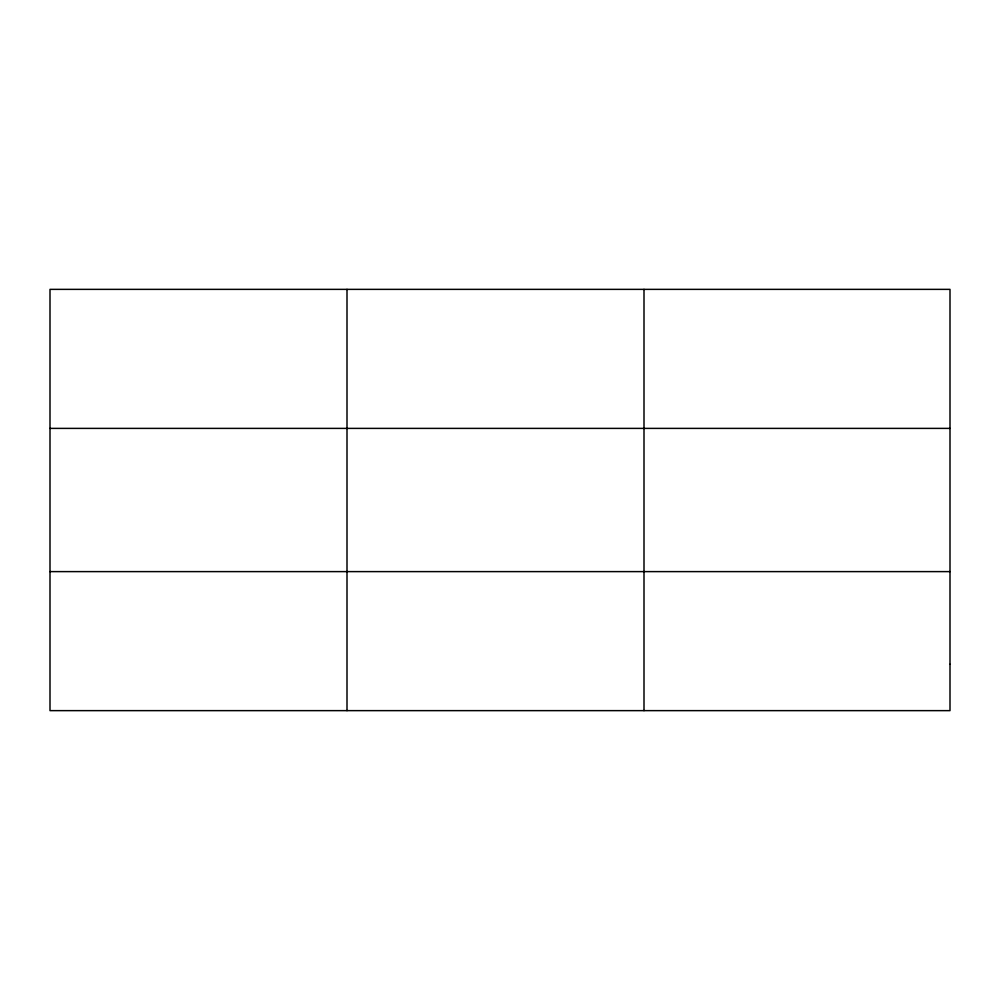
<?xml version="1.0" encoding="UTF-8"?>
<svg xmlns="http://www.w3.org/2000/svg" width="1000" height="1000" viewBox="0 0 1000 1000"><rect width="100%" height="100%" fill="white"/><g stroke="black" fill="none" stroke-linecap="round" stroke-linejoin="round"><path stroke-width="1.5" d="M347 710.638L347 289.363M644 710.638L644 289.363M50 428.387L950 428.387M50 571.613L950 571.613M950 664.3L950 710.638L50 710.638L50 289.363L950 289.363L950 664.3"/></g></svg>
